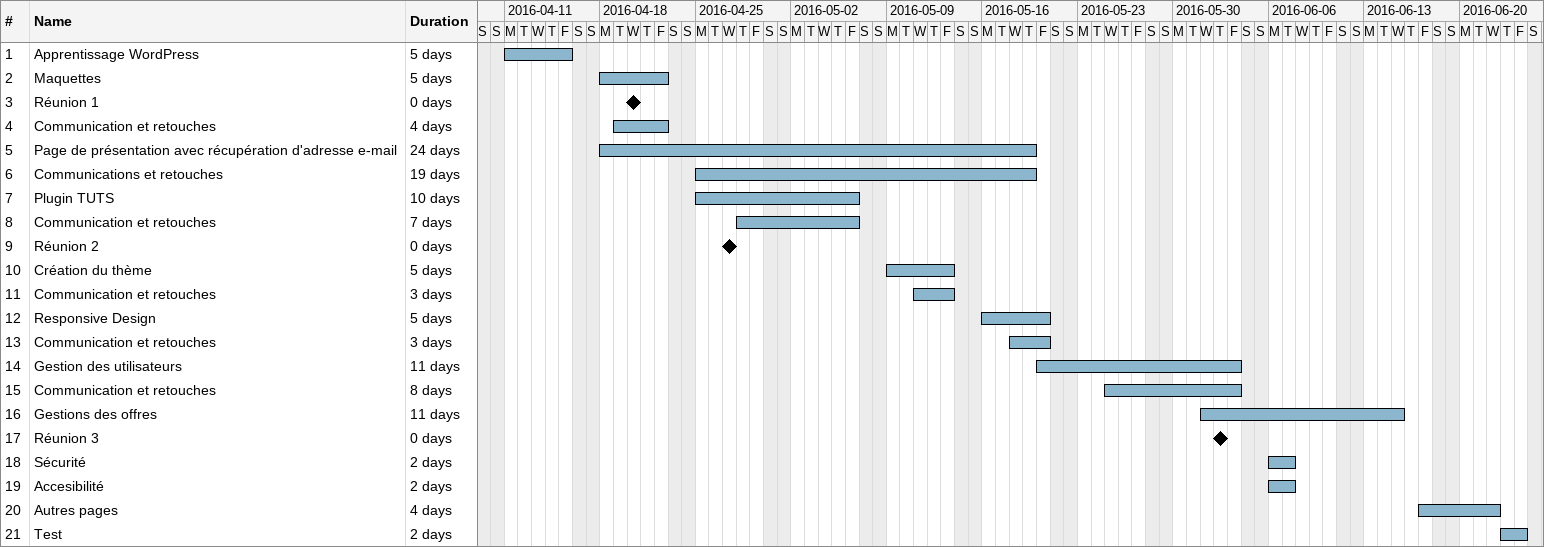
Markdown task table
| ID | Task | Duration | Start | Finish |
|---|---|---|---|---|
| 1 | Apprentissage WordPress | 5d | 2016-04-11 | 2016-04-15 |
| 2 | Maquettes | 5d | 2016-04-18 | 2016-04-22 |
| 3 | Réunion 1 | 0d | 2016-04-20 | 2016-04-20 |
| 4 | Communication et retouches | 4d | 2016-04-19 | 2016-04-22 |
| 5 | Page de présentation avec récupération d'adresse e-mail | 24d | 2016-04-18 | 2016-05-19 |
| 6 | Communications et retouches | 19d | 2016-04-25 | 2016-05-19 |
| 7 | Plugin TUTS | 10d | 2016-04-25 | 2016-05-06 |
| 8 | Communication et retouches | 7d | 2016-04-28 | 2016-05-06 |
| 9 | Réunion 2 | 0d | 2016-04-27 | 2016-04-27 |
| 10 | Création du thème | 5d | 2016-05-09 | 2016-05-13 |
| 11 | Communication et retouches | 3d | 2016-05-11 | 2016-05-13 |
| 12 | Responsive Design | 5d | 2016-05-16 | 2016-05-20 |
| 13 | Communication et retouches | 3d | 2016-05-18 | 2016-05-20 |
| 14 | Gestion des utilisateurs | 11d | 2016-05-20 | 2016-06-03 |
| 15 | Communication et retouches | 8d | 2016-05-25 | 2016-06-03 |
| 16 | Gestions des offres | 11d | 2016-06-01 | 2016-06-15 |
| 17 | Réunion 3 | 0d | 2016-06-02 | 2016-06-02 |
| 18 | Sécurité | 2d | 2016-06-06 | 2016-06-07 |
| 19 | Accesibilité | 2d | 2016-06-06 | 2016-06-07 |
| 20 | Autres pages | 4d | 2016-06-17 | 2016-06-22 |
| 21 | Test | 2d | 2016-06-23 | 2016-06-24 |
